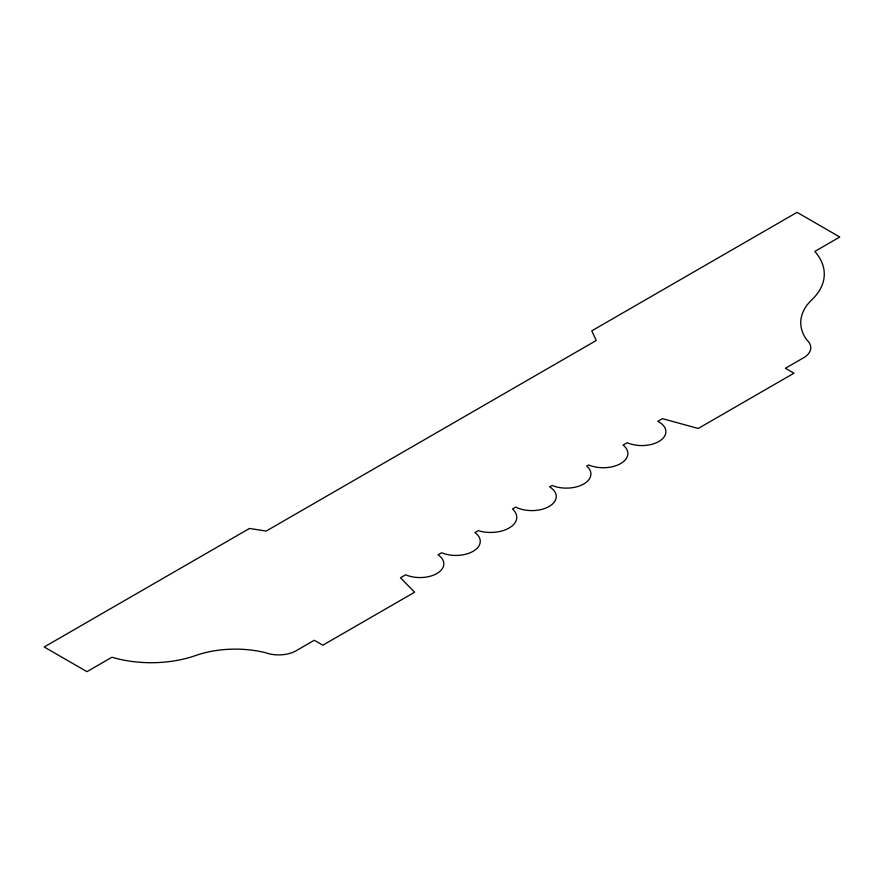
<?xml version="1.0" encoding="UTF-8"?>
<svg xmlns="http://www.w3.org/2000/svg" width="884" height="884" viewBox="0 0 884 884"><rect width="100%" height="100%" fill="white"/><g stroke="black" fill="none" stroke-linecap="round" stroke-linejoin="round"><path stroke-width="1.33" d="M249.476 528.466L44.2 646.989L86.952 671.663L111.948 657.232A85.715 49.493 0 0 0 196.358 655.276A76.654 44.255 0 0 1 265.288 652.635A24.84 14.343 0 0 0 295.411 651.165L314.295 640.27L322.848 645.198L414.618 592.214L400.463 577.782L405.657 574.788A23.824 13.757 0 0 0 437.392 573.208A23.824 13.757 0 0 0 438.044 554.821L441.591 552.765A24.398 14.089 0 0 0 473.526 551.063A24.398 14.089 0 0 0 474.94 532.566L478.222 530.676A26.233 15.15 0 0 0 509.935 527.505A26.233 15.15 0 0 0 512.477 508.985L515.759 507.096A24.387 14.078 0 0 0 549.384 506.322A24.387 14.078 0 0 0 549.66 486.896L552.113 485.471A24.498 14.144 0 0 0 583.473 484.134A24.498 14.144 0 0 0 586.733 466.078L588.645 464.973A24.642 14.221 0 0 0 620.645 463.57A24.642 14.221 0 0 0 623.087 445.083L627.187 442.718A24.067 13.89 0 0 0 660.37 440.53A24.067 13.89 0 0 0 657.806 421.303L662.392 418.651L698.25 428.464L793.965 373.203L785.412 368.274L804.296 357.368A24.84 14.343 0 0 0 806.838 339.975A76.654 44.255 0 0 1 811.401 300.184A85.715 49.493 0 0 0 814.794 251.454L839.8 237.011L797.048 212.337L591.772 330.848L596.258 340.495L266.195 531.063L249.476 528.466"/></g></svg>
